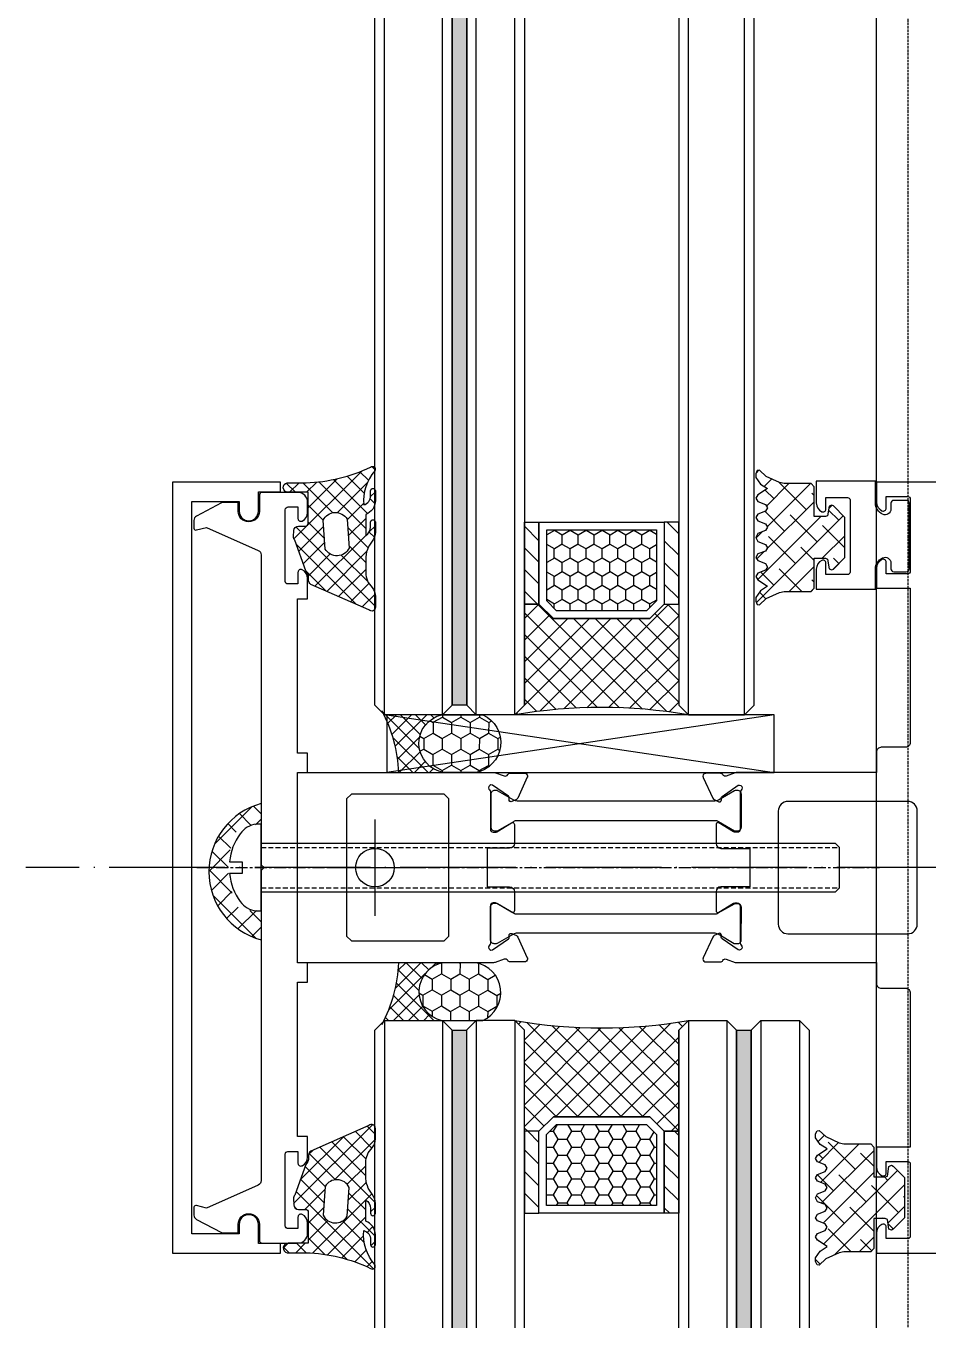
# Model space of a CAD drawing. Header units: millimetres. Extents: x 0 to 119933, y -45162 to 41221.
# Drawn here: x 26806.2 to 26899.8, y 975.3 to 1109.6 of the extents above; entities that cross this region are included whole.
import ezdxf

# ---------------------------------------------------------------- set-up
doc = ezdxf.new("R2010")
doc.units = ezdxf.units.MM
for name, pattern in [('ACAD_ISO04W100', [30, 24, -3, 0, -3]), ('CENTER', [2, 1.25, -0.25, 0.25, -0.25]), ('CONTINOUS', [0]), ('DASH', [0.35, 0.25, -0.1]), ('DASHED', [0.75, 0.5, -0.25])]:
    doc.linetypes.add(name, pattern=pattern)
for name, color, linetype in [('Alum', 4, 'Continuous'), ('F-Alum', 4, 'Continuous'), ('F-Bolt', 32, 'Continuous'), ('F-center', 6, 'ACAD_ISO04W100'), ('F-dim', 1, 'Continuous'), ('F-Glass', 5, 'Continuous'), ('F-Glazing', 8, 'Continuous'), ('F-hatch', 8, 'Continuous'), ('F-Misc', 8, 'Continuous'), ('F_MISC', 8, 'Continuous'), ('GASK', 8, 'Continuous'), ('gasket', 1, 'Continuous'), ('GLAZING', 8, 'Continuous'), ('PJ', 4, 'Continuous'), ('POCHET', 8, 'Continuous'), ('TC', 4, 'Continuous')]:
    doc.layers.add(name, color=color, linetype=linetype)
pattern_1 = [(315.0000000000031, (-14100.31930045696, -5444.75303918902), (0.7852621687684448, 0.7852621687685352), []), (45.0000000000033, (-14100.31930045696, -5444.75303918902), (-0.7852621687685348, 0.785262168768445), [])]
pattern_2 = [(269.79729247637, (-43000.93499359253, 3701.574825496773), (0.9558463724700899, -1.669184755006412), [1.110528409090907, -2.221056818181813]), (29.79729247637009, (-43000.93499359253, 3701.574825496773), (0.9676332152102125, 1.662379618177507), [1.110528409090882, -2.221056818181765]), (329.79729247637, (-43000.93499359253, 3701.574825496773), (1.923479587680302, -0.006805136828904842), [-2.221056818181815, 1.110528409090907])]

# ---------------------------------------------------------------- blocks, each defined once
blk = doc.blocks.new('*U125')
at = {"linetype": 'Continuous'}
for points in [[(-43.56000000512402, 1.00000000614197), (-43.55999990156471, 289.3978289720899), (-45.07999990156471, 289.3978289715419), (-45.08000000512402, 1.000000005594327)], [(-14.04000000000174, 1.000000001268106), (-14.03999989644243, 289.3978289672159), (-15.55999989644243, 289.3978289672159), (-15.56000000000174, 1.000000001268219)]]:
    blk.add_hatch(color=4, dxfattribs=at).paths.add_polyline_path(points)
at = {"layer": 'TC'}
h = blk.add_hatch(dxfattribs=at)
h.set_pattern_fill('ANSI31', color=256, scale=0.5, style=0)
h.set_pattern_definition([(45, (41567.46289831595, 2291.421798873034), (-1.122532015133644, 1.122532015133644), [])])
h.paths.add_polyline_path([(-36.06000000512402, 19.99999538964943), (-36.06000001701294, 11.49999538964943), (-37.56000002024346, 11.49999538964943), (-37.56000000835455, 19.99999538964943)])
h = blk.add_hatch(dxfattribs=at)
h.set_pattern_fill('HONEY', color=256, scale=0.3, style=0)
h.set_pattern_definition([(0, (41567.46289831595, 2291.421798884622), (1.42875, 0.8248889999999999), [0.9524999999999999, -1.905]), (120, (41567.46289831595, 2291.421798884622), (-1.428749829302342, 0.8248892956570172), [0.952499999999998, -1.904999999999996]), (59.99999999999999, (41567.46289831595, 2291.421798884622), (1.706976584081587e-07, 1.649778295657017), [-1.905, 0.9524999999999999])])
h.paths.add_polyline_path([(-24.89137084665388, 10.79999538405756), (-23.8599999967523, 11.83136623395914), (-23.8599999967523, 19.19999538405902), (-35.26000000836619, 19.1999953896538), (-35.26000000836619, 11.83136623955392), (-34.22862915846461, 10.79999538965235)])
h = blk.add_hatch(dxfattribs=at)
h.set_pattern_fill('ANSI31', color=256, scale=0.5, style=0)
h.set_pattern_definition([(45, (41571.46289831595, 2291.421798879027), (-1.122532015133644, 1.122532015133644), [])])
h.paths.add_polyline_path([(-23.06000000865286, 19.99999538405465), (-23.05999999676395, 11.49999538405465), (-21.55999999353342, 11.49999538405465), (-21.56000000542234, 19.99999538405465)])
h = blk.add_hatch(dxfattribs=at)
h.set_pattern_fill('ANSI31', color=256, scale=0.5, style=0)
h.set_pattern_definition([(45, (41571.46289831595, 2291.421798876314), (-1.122532015133644, 1.122532015133644), [])])
h.paths.add_polyline_path([(-23.05999999999447, 19.99999538405465), (-23.05999998811283, 11.49999538405465), (-21.55999998488231, 11.49999538405465), (-21.55999999676395, 19.99999538405465)])
h = blk.add_hatch(dxfattribs=at)
h.set_pattern_fill('ANSI37', color=256, scale=0.5, style=0)
h.set_pattern_definition([(45, (41567.46289831595, 2291.421798884622), (-1.122532015133644, 1.122532015133644), []), (135, (41567.46289831595, 2291.421798884622), (-1.122532015133644, -1.122532015133644), [])])
edge = h.paths.add_edge_path()
edge.add_line((-31.560000006521, 9.999995389649435), (-34.56000000835455, 9.999995389649435))
edge.add_line((-34.56000000835455, 9.999995389649435), (-36.06000000835455, 11.49999538964943))
edge.add_line((-36.06000000835455, 11.49999538964943), (-37.56000000512402, 11.49999538964943))
edge.add_line((-37.56000000512402, 11.49999538964943), (-37.56000000512402, 1.000000006862543))
edge.add_line((-37.56000000512402, 1.000000006862543), (-38.56000000512402, 6.862542534236127e-09))
edge.add_arc((-29.56000002297011, -51.73927224170338), 52.51620980697288, 80.13218764653152, 99.86781231785102, ccw=False)
edge.add_line((-20.56000000865286, 1.267761007284207e-09), (-21.56000000865286, 1.000000001267761))
edge.add_line((-21.56000000865286, 1.000000001267761), (-21.56000000865286, 11.49999538405465))
edge.add_line((-21.56000000865286, 11.49999538405465), (-23.06000000542234, 11.49999538405465))
edge.add_line((-23.06000000542234, 11.49999538405465), (-24.56000000542234, 9.999995384054653))
edge.add_line((-24.56000000542234, 9.999995384054653), (-31.560000006521, 9.999995389649435))
at = {"color": 4, "linetype": 'Continuous'}
for points in [[(-43.56000000512402, 1.00000000614197), (-43.55999990156471, 289.3978289720899), (-45.07999990156471, 289.3978289715419), (-45.08000000512402, 1.000000005594327)], [(-14.04000000000174, 1.000000001268106), (-14.03999989644243, 289.3978289672159), (-15.55999989644243, 289.3978289672159), (-15.56000000000174, 1.000000001268219)]]:
    blk.add_lwpolyline(points, close=True, dxfattribs=at)
at = {"layer": 'F-Glass'}
for points in [[(-53.07999990156471, 289.3978289715419), (-53.08000000512402, 1.000000005594327), (-52.08000000512402, 5.594326779601033e-09), (-46.08000000512402, 5.594326779601033e-09), (-45.08000000512402, 1.000000005594327), (-45.07999990156471, 289.3978289715424)], [(-37.55999990156471, 289.3978289728107), (-37.56000000512402, 1.000000006862546), (-38.56000000512402, 6.862546086949806e-09), (-42.56000000512402, 6.141970487760773e-09), (-43.56000000512402, 1.00000000614197), (-43.55999990156471, 289.3978289720899)], [(-21.55999989644243, 289.3978289672159), (-21.55999999999447, 1.000000001267765), (-20.55999999999447, 1.267764559997886e-09), (-16.55999999999447, 1.267764559997886e-09), (-15.55999999999447, 1.000000001267765), (-15.55999989644243, 289.3978289672159)], [(-14.03999989644243, 289.3978289672159), (-14.04000000000174, 1.000000001268106), (-13.04000000000174, 1.268105620511051e-09), (-9.040000000001742, 1.988681219700084e-09), (-8.040000000001742, 1.000000001988681), (-8.039999896442433, 289.3978289679367)]]:
    blk.add_lwpolyline(points, dxfattribs=at)
at = {"layer": 'PJ'}
for points in [[(-36.06000000512402, 19.99999538964943), (-36.06000001701294, 11.49999538964943), (-37.56000002024346, 11.49999538964943), (-37.56000000835455, 19.99999538964943)], [(-23.06000000865286, 19.99999538405465), (-23.05999999676395, 11.49999538405465), (-21.55999999353342, 11.49999538405465), (-21.56000000542234, 19.99999538405465)], [(-23.05999999999447, 19.99999538405465), (-23.05999998811283, 11.49999538405465), (-21.55999998488231, 11.49999538405465), (-21.55999999676395, 19.99999538405465)]]:
    blk.add_lwpolyline(points, close=True, dxfattribs=at)
at = {"layer": 'PJ', "ltscale": 3}
for points in [[(-24.55999999676395, 9.999995384054653), (-23.05999999676395, 11.49999538405465), (-23.05999999676395, 19.99999538405465), (-36.06000000835455, 19.99999538964943), (-36.06000000835455, 11.49999538964943), (-34.56000000835455, 9.999995389649435)], [(-24.89137084665388, 10.79999538405756), (-23.8599999967523, 11.83136623395914), (-23.8599999967523, 19.19999538405902), (-35.26000000836619, 19.1999953896538), (-35.26000000836619, 11.83136623955392), (-34.22862915846461, 10.79999538965235)]]:
    blk.add_lwpolyline(points, close=True, dxfattribs=at)
at = {"layer": 'PJ'}
blk.add_lwpolyline([(-31.560000006521, 9.999995389649435), (-34.56000000835455, 9.999995389649435), (-36.06000000835455, 11.49999538964943), (-37.56000000512402, 11.49999538964943), (-37.56000000512402, 1.000000006862543), (-38.56000000512402, 6.862542534236127e-09, -0.08632639570629587), (-20.56000000865286, 1.267761007284207e-09), (-21.56000000865286, 1.000000001267761), (-21.56000000865286, 11.49999538405465), (-23.06000000542234, 11.49999538405465), (-24.56000000542234, 9.999995384054653)], format="xyb", close=True, dxfattribs=at)
at = {"layer": 'TC', "color": 9, "linetype": 'Continuous'}
for p, q in [((-52.08000000512402, 5.594326779601033e-09), (-52.07999990156471, 289.3978289715419)), ((-46.08000000512402, 5.594326779601033e-09), (-46.07999990156471, 289.3978289715424)), ((-42.56000000512402, 6.141970487760773e-09), (-42.55999990156471, 289.3978289720899)), ((-38.56000000512402, 6.862546086949806e-09), (-38.55999990156471, 289.3978289728107)), ((-20.55999999999447, 1.267764559997886e-09), (-20.55999989644243, 289.3978289672159)), ((-16.55999999999447, 1.267764559997886e-09), (-16.55999989644243, 289.3978289672159)), ((-13.04000000000174, 1.268105620511051e-09), (-13.03999989644243, 289.3978289672159)), ((-9.040000000001742, 1.988681219700084e-09), (-9.039999896442433, 289.3978289679367))]:
    blk.add_line(p, q, dxfattribs=at)
blk = doc.blocks.new('*U79')
at = {"linetype": 'Continuous'}
blk.add_hatch(color=4, dxfattribs=at).paths.add_polyline_path([(0.2230624387959921, 17.52000000138151), (194.5762100093863, 17.52000001988998), (194.5762100093863, 16.00000001988839), (0.2230624387959637, 16.00000000137992)])
at = {"layer": 'TC'}
h = blk.add_hatch(dxfattribs=at)
h.set_pattern_fill('ANSI37', color=256, scale=0.5, style=0)
h.set_pattern_definition([(45, (0, 4.000000008940781), (-1.122532015133644, 1.122532015133644), []), (135, (0, 4.000000008940781), (-1.122532015133644, -1.122532015133644), [])])
edge = h.paths.add_edge_path()
edge.add_line((9.223057821582643, 4.000000003515872), (9.223057821582643, -2.999999998384396))
edge.add_line((9.223057821582643, -2.999999998384396), (10.72305782158264, -4.499999998384396))
edge.add_line((10.72305782158264, -4.499999998384396), (10.72305782158264, -5.999999995153189))
edge.add_line((10.72305782158264, -5.999999995153189), (0.2230624387957505, -5.999999995153189))
edge.add_line((0.2230624387957505, -5.999999995153189), (-0.7769375612042495, -6.999999995153189))
edge.add_arc((-52.51620980734808, 2.000000003114163), 52.51620980734807, 350.1321876643763, 369.8678123356237)
edge.add_line((-0.7769375612042495, 11.00000000138152), (0.2230624387957505, 10.00000000138152))
edge.add_line((0.2230624387957505, 10.00000000138152), (10.72305782158264, 10.00000000138152))
edge.add_line((10.72305782158264, 10.00000000138152), (10.72305782158264, 8.500000004612723))
edge.add_line((10.72305782158264, 8.500000004612723), (9.223057821582643, 7.000000004612723))
edge.add_line((9.223057821582643, 7.000000004612723), (9.223057821582643, 4.000000003515872))
h = blk.add_hatch(dxfattribs=at)
h.set_pattern_fill('ANSI31', color=256, scale=0.5, style=0)
h.set_pattern_definition([(45, (0, 4.000000008940781), (-1.122532015133644, 1.122532015133644), [])])
h.paths.add_polyline_path([(19.22305782158264, 8.500000001381515), (10.72305782158264, 8.500000013268838), (10.72305782158264, 10.00000001650005), (19.22305782158264, 10.00000000461272)])
h = blk.add_hatch(dxfattribs=at)
h.set_pattern_fill('ANSI31', color=256, scale=0.5, style=0)
h.set_pattern_definition([(45, (0, 4.000000006228326), (-1.122532015133644, 1.122532015133644), [])])
h.paths.add_polyline_path([(19.22305782158264, 8.500000010037631), (10.72305782158264, 8.500000021924954), (10.72305782158264, 10.00000002515616), (19.22305782158264, 10.00000001326884)])
h = blk.add_hatch(dxfattribs=at)
h.set_pattern_fill('HONEY', color=256, scale=0.3, style=0)
h.set_pattern_definition([(0, (0, 4.000000008940781), (1.42875, 0.8248889999999999), [0.9524999999999999, -1.905]), (120, (0, 4.000000008940781), (-1.428749829302342, 0.8248892956570172), [0.9524999999999986, -1.904999999999997]), (59.99999999999999, (0, 4.000000008940781), (1.706976584081587e-07, 1.649778295657017), [-1.905, 0.9524999999999999])])
h.paths.add_polyline_path([(10.02305782158533, 6.668629163378903), (11.05442867148713, 7.70000001328048), (18.42305782158701, 7.70000001328048), (18.42305782158701, -3.699999998396038), (11.05442867148713, -3.699999998396038), (10.02305782158533, -2.66862914849446)])
h = blk.add_hatch(dxfattribs=at)
h.set_pattern_fill('ANSI31', color=256, scale=0.5, style=0)
h.set_pattern_definition([(45, (0, -2.712454261200037e-09), (-1.122532015133644, 1.122532015133644), [])])
h.paths.add_polyline_path([(19.22305782158264, -4.499999995153189), (10.72305782158264, -4.500000007040512), (10.72305782158264, -6.000000010271719), (19.22305782158264, -5.999999998384396)])
at = {"color": 4, "linetype": 'Continuous'}
blk.add_lwpolyline([(0.2230624387959921, 17.52000000138151), (194.5762100093863, 17.52000001988998), (194.5762100093863, 16.00000001988839), (0.2230624387959637, 16.00000000137992)], close=True, dxfattribs=at)
at = {"layer": 'F-Glass'}
for points in [[(194.5762100093865, 17.52000001988839), (0.2230624387959885, 17.52000000138151), (-0.7769375612040115, 18.52000000138151), (-0.7769375612040115, 24.52000000138151), (0.2230624387959885, 25.52000000138151), (194.5762100093865, 25.52000001988839)], [(194.5762100093863, 10.00000002854451), (0.2230624387957505, 10.00000001003763), (-0.7769375612042495, 11.00000001003763), (-0.7769375612042495, 15.00000000138152), (0.2230624387957505, 16.00000000138152), (194.5762100093863, 16.00000001988839)], [(194.5762100093863, -5.99999997664313), (0.2230624387957505, -5.999999995153189), (-0.7769375612042495, -6.999999995153189), (-0.7769375612042495, -12.82826643955912), (0.2230624387957505, -13.82826643955912), (194.5762100093863, -13.82826642104905)]]:
    blk.add_lwpolyline(points, dxfattribs=at)
at = {"layer": 'PJ'}
blk.add_lwpolyline([(9.223057821582643, 4.000000003515872), (9.223057821582643, -2.999999998384396), (10.72305782158264, -4.499999998384396), (10.72305782158264, -5.999999995153189), (0.2230624387957505, -5.999999995153189), (-0.7769375612042495, -6.999999995153189, 0.08632639570597918), (-0.7769375612042495, 11.00000000138152), (0.2230624387957505, 10.00000000138152), (10.72305782158264, 10.00000000138152), (10.72305782158264, 8.500000004612723), (9.223057821582643, 7.000000004612723)], format="xyb", close=True, dxfattribs=at)
for points in [[(19.22305782158264, 8.500000001381515), (10.72305782158264, 8.500000013268838), (10.72305782158264, 10.00000001650005), (19.22305782158264, 10.00000000461272)], [(19.22305782158264, 8.500000010037631), (10.72305782158264, 8.500000021924954), (10.72305782158264, 10.00000002515616), (19.22305782158264, 10.00000001326884)], [(19.22305782158264, -4.499999995153189), (10.72305782158264, -4.500000007040512), (10.72305782158264, -6.000000010271719), (19.22305782158264, -5.999999998384396)]]:
    blk.add_lwpolyline(points, close=True, dxfattribs=at)
at = {"layer": 'PJ', "ltscale": 3}
for points in [[(9.223057821582643, 7.000000013268838), (10.72305782158264, 8.500000013268838), (19.22305782158264, 8.500000013268838), (19.22305782158264, -4.499999998384396), (10.72305782158264, -4.499999998384396), (9.223057821582643, -2.999999998384396)], [(10.02305782158533, 6.668629163378903), (11.05442867148713, 7.70000001328048), (18.42305782158701, 7.70000001328048), (18.42305782158701, -3.699999998396038), (11.05442867148713, -3.699999998396038), (10.02305782158533, -2.66862914849446)]]:
    blk.add_lwpolyline(points, close=True, dxfattribs=at)
at = {"layer": 'TC', "color": 9, "linetype": 'Continuous'}
for p, q in [((-0.7769375612040115, 24.52000000138151), (194.5762100093865, 24.52000001988839)), ((-0.7769375612040115, 18.52000000138151), (194.5762100093865, 18.52000001988839)), ((-0.7769375612042495, 15.00000000138152), (194.5762100093863, 15.00000001988839)), ((-0.7769375612042495, 11.00000001003763), (194.5762100093863, 11.00000002854451)), ((-0.7769375612042495, -6.999999995153189), (194.5762100093863, -6.99999997664313)), ((-0.7769375612042495, -12.82826643955912), (194.5762100093863, -12.82826642104905))]:
    blk.add_line(p, q, dxfattribs=at)
blk = doc.blocks.new('A$C5F9D03C6')
at = {"layer": 'F-hatch'}
h = blk.add_hatch(dxfattribs=at)
h.set_pattern_fill('ANSI37', color=256, scale=10)
h.set_pattern_definition([(45, (0, 0), (-0.8838834764831844, 0.8838834764831844), []), (135, (0, 0), (-0.8838834764831844, -0.8838834764831843), [])])
h.paths.add_polyline_path([(4.544790149324399, 4.31968383716594, 0.8802051189832905), (4.093763388089004, 4.707983257940013, -0.1028417235413921), (-2.584961145832589, 3.08167427679291), (-4.546376099075133, 3.081674276807462, 0.9212391760242572), (-4.464798704233575, 2.088374034909066), (-2.365619505479117, 2.088374034909066), (-2.365619505479117, -1.111625965088024, -0.4142135623730951), (-2.665619505482027, -1.411625965090934), (-3.379301720046158, -1.411625965090934, 0.399665500437086), (-3.878678738074087, -1.886674134213548), (-3.894432067318121, -2.512202510180948, 0.2119202651670171), (-3.748608439876989, -2.890707731654402), (-2.625175346096512, -6.061748977634124, -0.1989123673804125), (-2.33228212728136, -6.768855758821872), (-2.33228212728136, -7.039977064082432, 0.2579777927785093), (-2.098258273523247, -7.463364226889096), (3.934999838791555, -10.11086742955376, 0.7202859498344876), (4.594435924402205, -9.817494212948079), (4.594435924416757, -8.724861617800032, 0.1715728752597826), (4.261102591073715, -7.782052576185373, -0.2057006213373374), (3.594435924409481, -6.252875838428757), (3.594435924409481, -4.86079292729386, -0.1715728752537754), (4.261102591075089, -2.975174844132325, 0.1715728752537755), (4.594435924409481, -2.032365802547068), (4.594435924409481, -1.00644524947711, 1), (4.094435924409481, -1.00644524947711), (4.094435924409481, -1.516977599347971, -0.2679491924314182), (3.594435924409481, -2.383003003131307), (3.594435924409481, -0.1965793649287662, 0.3178372451954269), (4.594435924409481, 1.217634197446265), (4.594435924409481, 2.24355475052289, 1), (4.094435924409481, 2.24355475052289), (4.094435924409481, 1.733022400647731, -0.3275382217176515), (3.394435924412393, 0.779083199231528, -0.2097834921542573)])
h.paths.add_polyline_path([(1.66830977218342, -0.6978332666185454), (1.876976705694688, -3.690567486504733, -0.6003490618195569), (-0.6193904042447684, -3.794900953260367), (-0.8280573377560358, -0.8021667333741784, -0.6003490618195569)], flags=16)
at = {"layer": 'GLAZING'}
for points in [[(4.261102591073723, -7.782052576185379, -0.1715728752529686), (4.594435924416757, -8.724861617760325), (4.594435924402205, -9.817494212948077, -0.7202859498344888), (3.934999838791555, -10.11086742955376), (-2.098258273523243, -7.463364226889098, -0.2579777927799571), (-2.33228212728136, -7.039977064079721), (-2.33228212728136, -6.768855758818972, 0.1989123673796589), (-2.625175346096512, -6.061748977634124), (-3.748608439876989, -2.890707731654402, -0.2119202651670208), (-3.894432067318121, -2.512202510180941), (-3.878678738074086, -1.886674134213536, -0.3996655004382325), (-3.379301720044168, -1.411625965090934), (-2.665619505482027, -1.411625965090934, 0.414213562373095), (-2.365619505479117, -1.111625965088024), (-2.365619505479117, 2.088374034909066), (-4.464798704233544, 2.088374034909066, -0.9212391760242845), (-4.546376099075133, 3.081674276807462), (-2.584961145832494, 3.08167427679291, 0.1028417235413977), (4.093763388089428, 4.707983257940214, -0.8802051189810637), (4.544790149324399, 4.31968383716594, 0.2097834921542569), (3.394435924412392, 0.7790831992315361, 0.3275382217185413), (4.094435924409481, 1.733022400650952), (4.094435924409481, 2.24355475052289, -0.9999999999999999), (4.594435924409481, 2.24355475052289), (4.594435924409481, 1.217634197448206, -0.317837245195783), (3.594435924409481, -0.1965793649287662), (3.594435924409481, -2.383003003131307, 0.2679491924311297), (4.094435924409481, -1.516977599349048), (4.094435924409481, -1.00644524947711, -0.9999999999999999), (4.594435924409481, -1.00644524947711), (4.594435924409481, -2.032365802551794, -0.1715728752533378), (4.261102591073723, -2.975174844134017, 0.1715728752533594), (3.594435924409481, -4.860792927291186), (3.594435924409481, -6.252875838428736, 0.205700621337341)], [(-0.6193904042447684, -3.794900953260367), (-0.8280573377560358, -0.8021667333741789, -0.600349061819557), (1.66830977218342, -0.6978332666185452), (1.876976705694688, -3.690567486504733, -0.600349061819557)]]:
    blk.add_lwpolyline(points, format="xyb", close=True, dxfattribs=at)
blk = doc.blocks.new('qertqtwet')
at = {"layer": 'F-Glazing'}
h = blk.add_hatch(dxfattribs=at)
h.set_pattern_fill('ANSI37', color=256, angle=270.0000000000034, style=0)
h.set_pattern_definition([(315.0000000000033, (204.3891585105703, -2914.720761685359), (1.122532015133579, 1.122532015133709), []), (45.00000000000334, (204.3891585105703, -2914.720761685359), (-1.122532015133709, 1.122532015133579), [])])
h.paths.add_polyline_path([(-1.767166912559333, 4.441998701327975), (3.092281986027956e-10, 4.441998701320699), (3.092281986027956e-10, 6.639175698077452, 0.323428697050681), (-5.414291202210734, -3.51969720213674e-05), (-3.397423728481954, -3.519697929732502e-05, -0.1185157189850159), (-2.426604274438432, 4.038177437840204, -0.2818610536571748)])
h.paths.add_polyline_path([(-3.397423728481954, -3.519697929732502e-05), (-5.414291202210734, -3.51969720213674e-05, 0.3560576311528728), (3.16504156216979e-10, -7.494613198639854), (3.092281986027956e-10, -4.442069095290208), (-1.767166912559333, -4.44206909528657, -0.2818610536571745), (-2.426604274438432, -4.038247831791523, -0.1185157189850159)])
at = {"color": 8, "linetype": 'DASHED'}
for p, q in [((3.274180926382542e-11, 2.083333333350311), (60.00000000003274, 2.083333333350311)), ((3.274180926382542e-11, 2.083333333350311), (60.00000000003274, 2.083333333350311)), ((3.274180926382542e-11, -2.083333333306655), (60.00000000003274, -2.083333333306655)), ((3.274180926382542e-11, -2.083333333306655), (60.00000000003274, -2.083333333306655))]:
    blk.add_line(p, q, dxfattribs=at)
at = {"color": 8, "linetype": 'CENTER'}
blk.add_line((-6.666666666653327, 2.182787284255028e-11), (64.16666666668971, 2.182787284255028e-11), dxfattribs=at)
blk.add_line((-6.666666666653327, 2.182787284255028e-11), (64.16666666668971, 2.182787284255028e-11), dxfattribs=at)
blk.add_arc((1.887923454374686, -0.4277187502520974, 23464.06593645197), 7.314728437362906, 104.9572881810705, 255.0427118187282)
at = {"layer": 'F-Bolt'}
blk.add_lwpolyline([(-2.175687840830506, -3.521768971768324, 0.2099352819367999), (-0.5113649093800632, -4.499999855317583), (-1.273027010029182e-06, -4.499999999978172), (1.273063389817253e-06, 4.500000000021828), (-0.5113623632896633, 4.500000144304067, 0.2099352819368), (-2.175685848193098, 3.521770202052721, 0.1433843212667726), (-3.272727099127223, 0.6136372875989764), (-1.987734593752975, 0.613636925983883), (-1.987734940947121, -0.6136358012881828), (-3.272727446204954, -0.6136354377595126, 0.1433843212667727)], format="xyb", close=True, dxfattribs=at)
blk.add_lwpolyline([(-2.175687840830506, -3.521768971768324, 0.2099352819367999), (-0.5113649093800632, -4.499999855317583), (-1.273027010029182e-06, -4.499999999978172), (1.273063389817253e-06, 4.500000000021828), (-0.5113623632896633, 4.500000144304067, 0.2099352819368), (-2.175685848193098, 3.521770202052721, 0.1433843212667726), (-3.272727099127223, 0.6136372875989764), (-1.987734593752975, 0.613636925983883), (-1.987734940947121, -0.6136358012881828), (-3.272727446204954, -0.6136354377595126, 0.1433843212667727)], format="xyb", close=True, dxfattribs=at)
blk.add_lwpolyline([(3.274180926382542e-11, -2.499999999978172), (59.58333333334667, -2.499999999978172), (60.00000000003274, -2.083333333306655), (60.00000000003274, 2.083333333350311), (59.58333333334667, 2.500000000021828), (3.274180926382542e-11, 2.500000000021828)], dxfattribs=at)
blk.add_lwpolyline([(3.274180926382542e-11, -2.499999999978172), (59.58333333334667, -2.499999999978172), (60.00000000003274, -2.083333333306655), (60.00000000003274, 2.083333333350311), (59.58333333334667, 2.500000000021828), (3.274180926382542e-11, 2.500000000021828)], dxfattribs=at)
blk = doc.blocks.new('A$C3FFC0167')
at = {"layer": 'F-dim'}
for p, q in [((0, 5), (0, -5)), ((-5, 0), (5, 0))]:
    blk.add_line(p, q, dxfattribs=at)
blk.add_circle((0, 0), 2, dxfattribs=at)
blk = doc.blocks.new('A$Ccb7f10ee')
at = {"layer": 'F-Alum'}
for points in [[(-18.9999999996362, -12.01652746397303), (-18.99999999951979, -12.01652746397303), (-18.99999999951979, 11.98347253602697), (-18.99999999946158, 11.98347253602697), (-18.99999999951979, 37.98347253596876), (-14.08713223061932, 37.98347253596876), (-14.08713223061932, 36.98347253596876, 1), (-12.08713223061932, 36.98347253596876), (-12.08713223061932, 38.98347253596876), (-9.779600316061988, 38.98347253596876), (-9.779600316061988, 39.98347253593965), (-20.99999999951979, 39.98347253596876), (-20.99999999951979, 9.983472536026966), (-20.99999999951979, 9.983472536026966), (-20.99999999951979, -10.01652746397303), (-20.99999999957799, -10.01652746397303), (-20.99999999998545, -40.01652746406035), (-9.779600316061988, -40.01652746403124), (-9.779600316061988, -39.01652746403124), (-12.08713223061932, -39.01652746403124), (-12.08713223061932, -37.01652746403124, 1), (-14.08713223061932, -37.01652746403124), (-14.08713223061932, -38.01652746403124), (-18.99999999998545, -38.01652746403124), (-18.9999999996362, -12.01652746397303)], [(263.9999999999991, 39.99874352334882), (52.03722643735819, 39.99874352331972), (52.03722643735819, 37.93118269840488, 0.2896898633086765), (52.60865500883665, 37.02767479541944, 0.5507604245193419), (53.03722643724177, 37.29872716643149), (53.03722643735819, 38.49872716638492), (55.28722684003878, 38.49872716638492, -0.414213562373095), (55.53722684003878, 38.24872716638492), (55.53722684003878, 30.74872716638492, -0.414213562373095), (55.28722684003878, 30.49872716638492), (53.03722643735819, 30.49872716638492), (53.03722643735819, 31.69872716633836, 0.5507604246132611), (52.60865500883665, 31.96977953735041, 0.2896885000026635), (52.03722497995477, 31.06627163436497), (52.03722585341893, 28.99872716638492), (55.53722684003878, 28.99872716638492), (55.5372268401552, 12.98349779122509, -0.4142135623761585), (55.0372268401552, 12.48349779122509), (52.53722683992237, 12.48349779122509, 0.4142135623742271), (52.03722683992237, 11.98349779122509), (52.03722683991509, 9.86332678454346), (37.55534839047323, 9.863335207221098, 0.086106092567218), (37.38691983580793, 9.834113097487716), (36.45491944415699, 9.500674586044624, -0.3595079999993098), (36.09561245131044, 9.630474952107761, 0.2637250000000688), (35.83900934491976, 9.777804002747871), (34.33765453239175, 9.786044892767677, 0.0874890000002171), (34.23495077375992, 9.76851614768384, 0.4142139999995563), (34.05354117240495, 9.384992280683946, 0.02182000000013751), (34.06342375429085, 9.36075826024171), (35.05513356543815, 7.203189116000431, 0.1763269999993696), (35.19944177928119, 7.057287986128358), (35.66446833695954, 6.837326936278259, 0.1989120000004778), (35.81735712510272, 6.829810626688413, 0.0655429999996988), (35.86379998269695, 6.853664239228237, 0.2679490000005901), (35.9493173491137, 7.03445908575668), (35.93502023175097, 7.208897836797405, -0.2679490000006816), (36.02053756440728, 7.389692777447635), (37.68974172067101, 8.544879999215482, -0.5206607007358245), (38.09243033162056, 8.26300237502437, -0.2134220000006896), (37.99243033164385, 8.039395575004164, 0.2134220000000366), (37.89243033166713, 7.815788775013061), (37.89243033166713, 3.963002375036012, -0.4142139999998129), (37.59243033162056, 3.66300237501855), (37.37150453170034, 3.66300237501855, -0.1378520000001151), (37.21522163168265, 3.706924975034781), (35.6966188317092, 4.633720775018446, 0.1378520000003556), (35.59243033162056, 4.66300237501855, 0.4142139999991469), (35.39243033166713, 4.463002375036012), (35.39243033166713, 2.499741680774605, 0.4142135623730951), (35.89243033166713, 1.999741680774605), (38.8927494150048, 1.999741680774605), (38.89274941512122, -1.999741680920124), (35.89243033166713, -1.999741680920124, 0.4142135623730951), (35.39243033166713, -2.499741680920124), (35.39243033166713, -4.463002375181532, 0.4142139999991469), (35.59243033162056, -4.663002375164069, 0.1378520000003556), (35.6966188317092, -4.633720775163965), (37.21522163168265, -3.7069249751803, -0.1378520000001151), (37.37150453170034, -3.663002375164069), (37.59243033162056, -3.663002375164069, -0.4142139999998129), (37.89243033166713, -3.963002375181532), (37.89243033166713, -7.81578877515858, 0.2134220000000366), (37.99243033164385, -8.039395575149683, -0.2134220000006896), (38.09243033162056, -8.26300237516989, -0.5206607007358245), (37.68974172067101, -8.544879999331897), (36.02053756440728, -7.389692777593154, -0.2679490000006816), (35.93502023175097, -7.20889783691382), (35.9493173491137, -7.034459085902199, 0.2679490000005901), (35.86379998269695, -6.853664239373757, 0.0655429999996988), (35.81735712510272, -6.829810626833932, 0.1989120000004778), (35.66446833695954, -6.837326936423779), (35.19944177928119, -7.057287986244773, 0.1763269999993696), (35.05513356543815, -7.20318911614595), (34.06342375429085, -9.360758260387229, 0.02182000000013751), (34.05354117240495, -9.384992280829465, 0.4142139999995563), (34.23495077375992, -9.76851614782936, 0.0874890000002171), (34.33765453239175, -9.786044892913196), (35.83900934491976, -9.77780400289339, 0.2637250000000688), (36.09561245131044, -9.630474952224176, -0.3595079999993098), (36.45491944415699, -9.50067458616104), (37.38691983580793, -9.834113097633235, 0.086106092567218), (37.55534839047323, -9.863335207366617), (52.03722683991509, -9.863326784659876), (52.03722683992237, -12.0165527194622, 0.4142135623742271), (52.53722683992237, -12.5165527194622), (55.03722683992237, -12.5165527194622, -0.4142135623761585), (55.53722683998058, -13.0165527194622), (55.53722683980595, -28.99998359431629), (52.03722585336072, -28.99998359431629), (52.03722497989656, -31.06752806229633, 0.2896885000026635), (52.60865500877844, -31.97103596528177, 0.5507604246132611), (53.03722643729998, -31.69998359429883), (53.03722643729998, -30.49998359431629), (55.28722683998058, -30.49998359431629, -0.414213562373095), (55.53722683998058, -30.74998359431629), (55.53722683998058, -38.24998359431629, -0.414213562373095), (55.28722683998058, -38.49998359431629), (53.03722643729998, -38.49998359431629), (53.03722643718356, -37.29998359436286, 0.5507604245193419), (52.60865500877844, -37.02893122332171, 0.2896898633086765), (52.03722643729998, -37.93243912636535), (52.03722643729998, -40.00000000005821), (79.63557698610384, -40.0000000000291)], [(-8.020869645690254, -5.355104804039001e-09), (-8.020870524334896, 9.879244688665494), (12.40279422996537, 9.87924656199175), (13.41647401527007, 9.516585900331847, 0.3595079999993098), (13.77578100811661, 9.64638626636588, -0.2637250000000688), (14.03238411450729, 9.793715317035094), (15.53373892715172, 9.801956207025796, -0.0874890000002171), (15.63644268566713, 9.784427461971063, -0.4142139999995563), (15.81785228702211, 9.400903594971169, -0.02182000000013751), (15.8079697051362, 9.376669574528933), (14.8162598939889, 7.219100430287654, -0.1763269999993696), (14.67195168014587, 7.073199300415581), (14.20692512246751, 6.853238250565482, -0.1989120000004778), (14.05403633432434, 6.845721940975636, -0.0655429999996988), (14.00759347673011, 6.869575553486357, -0.2679490000005901), (13.92207611042977, 7.050370400014799), (13.93637322767609, 7.224809151055524, 0.2679490000006816), (13.85085589501978, 7.405604091734858), (12.18165173887246, 8.560791313473601, 0.5206607007358245), (11.77896312780649, 8.278913689311594, 0.2134220000006896), (11.87896312778321, 8.055306889291387, -0.2134220000000366), (11.97896312775993, 7.831700089300284), (11.97896312775993, 3.978913689294131, 0.4142139999998129), (12.27896312780649, 3.678913689305773), (12.49988892784313, 3.678913689305773, 0.1378520000001151), (12.6561718277444, 3.7228362892929), (14.17477462783427, 4.649632089305669, -0.1378520000003556), (14.27896312780649, 4.678913689305773, -0.4142139999991469), (14.47896312775993, 4.478913689294131), (14.47896312775993, 2.515652995032724, -0.4142135623730951), (13.97896312775993, 2.015652995061828), (11.63003411638056, 2.015652995061828), (11.63003411638056, -2.005039216426667), (13.97896312775993, -2.005039216426667, -0.4142135623730951), (14.47896312775993, -2.505039216426667), (14.47896312775993, -4.468299910688074, -0.4142139999991469), (14.27896312780649, -4.668299910670612, -0.1378520000003556), (14.17477462783427, -4.639018310670508), (12.6561718277444, -3.712222510686843, 0.1378520000001151), (12.49988892784313, -3.668299910670612), (12.27896312780649, -3.668299910670612, 0.4142139999998129), (11.97896312775993, -3.968299910688074), (11.97896312775993, -7.821086310665123, -0.2134220000000366), (11.87896312778321, -8.04469311068533, 0.2134220000006896), (11.77896312780649, -8.268299910676433, 0.5206607007358245), (12.18165173887246, -8.550177534867544), (13.85085589501978, -7.394990313099697, 0.2679490000006816), (13.93637322767609, -7.214195372449467), (13.92207611042977, -7.039756621408742, -0.2679490000005901), (14.00759347673011, -6.858961774880299, -0.0655429999996988), (14.05403633432434, -6.835108162369579, -0.1989120000004778), (14.20692512258393, -6.842624471930321), (14.67195168014587, -7.06258552178042, -0.1763269999993696), (14.8162598939889, -7.208486651681596), (15.8079697051362, -9.366055795893772, -0.02182000000013751), (15.81785228702211, -9.390289816336008, -0.4142139999995563), (15.63644268566713, -9.773813683335902, -0.0874890000002171), (15.53373892715172, -9.791342428419739), (14.03238411450729, -9.783101538429037, -0.2637250000000688), (13.77578100811661, -9.635772487759823, 0.3595079999993098), (13.41647401527007, -9.505972121696686), (12.48447362373554, -9.839410633139778, -0.086106092567218), (12.31604506895383, -9.86863274287316), (-8.020869645690254, -9.868623090384062), (-8.020869645690254, -5.355104804039001e-09)]]:
    blk.add_lwpolyline(points, format="xyb", dxfattribs=at)
at = {"layer": 'F-Alum', "linetype": 'CONTINOUS', "ltscale": 15555}
blk.add_lwpolyline([(-6.987132492227829, -27.91657709761057), (-8.020866295541055, -27.91657709761057), (-8.02087052432762, -11.88515055444441), (-6.987136237949017, -11.88515055444441), (-6.987136237898085, -9.868623090384062), (-8.020870524334896, -9.868623090384062), (-8.020869645690254, -0.3106080414145254), (-8.020869645690254, -0.005320451105944812), (-8.020869645690254, 0.2999671391444281), (-8.020870524334896, 9.879241497954354), (-6.987136237898085, 9.879241497954354), (-6.987136237949017, 11.86271403392311), (-8.02087052432762, 11.86271403389401), (-8.020866295541055, 27.88350706151687), (-6.987132493508398, 27.88350706151687), (-6.987131828078418, 30.00105152945616, 0.2896898633027492), (-7.558560399440466, 30.90455943238339, 0.5507604245885928), (-7.987131828078418, 30.63350706154597), (-7.987131828078418, 29.43350706153433), (-9.049975217654719, 29.43350706153433, -0.414213562373095), (-9.299975217654719, 29.68350706153433), (-9.299975217654719, 37.13350706151687, -0.4142135623716743), (-8.999975217724568, 37.43350706153433), (-7.987131828078418, 37.43350706153433), (-7.987131828078418, 36.23350706152269, 0.5507604245885928), (-7.558560399440466, 35.96245469062706, 0.2896898632995522), (-6.987131828078418, 36.86596259355429), (-6.987131828078418, 37.93350706153433, 0.414213562373095), (-7.987131828078418, 38.93350706153433), (-11.68713223059603, 38.93350706153433, 0.414213562373095), (-11.9871322306426, 38.63350706151687), (-11.9871322306426, 36.98347253596876, -1), (-14.18713223059603, 36.98347253596876), (-14.18713223059603, 37.88347253596294), (-15.7432020369306, 37.88347253596294, 0.1428492727586986), (-15.90447423279693, 37.83643751146155), (-18.50702718539105, 36.47166913704132, 0.2840790438404123), (-18.78342038764094, 36.0244555415411), (-18.78342038764094, 35.22101135618868, 0.5575365158333588), (-18.49397766856418, 35.04212591800024), (-17.48972521301766, 35.30602390292916), (-12.09688493293652, 32.90890843674424, -0.2963790067032196), (-11.79997521777113, 32.45201201937743), (-11.7999794459829, 0.294679548824206), (-11.49997944593633, -0.005320451105944812), (-11.7999794459829, -0.3053204511525109), (-11.79997521777113, -32.48506694746902, -0.2963790067036685), (-12.09688493293652, -32.94196336483583), (-17.48972521301766, -35.33907883099164), (-18.49397766856418, -35.07518084606272, 0.5575365158333588), (-18.78342038764094, -35.25406628425117), (-18.78342038764094, -36.05751046963269, 0.2840790438404123), (-18.50702718539105, -36.5047240651329), (-15.90447423279693, -37.86949243952404, 0.1428492727586986), (-15.7432020369306, -37.91652746402542), (-14.18713223059603, -37.91652746402542), (-14.18713223059603, -37.01652746403124, -1), (-11.9871322306426, -37.01652746403124), (-11.9871322306426, -38.66656198957935, 0.414213562373095), (-11.68713223059603, -38.96656198959681), (-7.987131828078418, -38.96656198959681, 0.414213562373095), (-6.987131828078418, -37.96656198959681), (-6.987131828078418, -36.89901752161677, 0.2896898632995522), (-7.558560399440466, -35.99550961871864, 0.5507604245885928), (-7.987131828078418, -36.26656198958517), (-7.987131828078418, -37.46656198959681), (-8.999975217724568, -37.46656198959681, -0.4142135623716743), (-9.299975217654719, -37.16656198957935), (-9.299975217654719, -29.71656198959681, -0.414213562373095), (-9.049975217654719, -29.46656198959681), (-7.987131828078418, -29.46656198959681), (-7.987131828078418, -30.66656198960845, 0.5507604245885928), (-7.558560399440466, -30.93761436047498, 0.2896898633027492), (-6.987131828078418, -30.03410645754775), (-6.987132492227829, -27.91657709761057)], format="xyb", dxfattribs=at)
at = {"layer": 'F-Alum'}
blk.add_lwpolyline([(7.173821917902387, 7.626668398996117), (-2.435177883002325, 7.62666839902522), (-2.935177883002325, 7.12666839902522), (-2.935177883002325, -7.116054620360956), (-2.435177883002325, -7.616054620360956), (7.173821917902387, -7.616054620360956), (7.673821917902387, -7.116054620360956), (7.673821917902387, 7.12666839902522)], close=True, dxfattribs=at)
at = {"layer": 'F-Alum', "ltscale": 250}
blk.add_lwpolyline([(56.26888340617734, -8.731149137020111e-11), (56.26888521276851, 5.86865763188689, 0.4142135623729988), (55.26888521282672, 6.86865763188689), (42.85168149309902, 6.868657631683163, 0.4142135623732017), (41.85168149309902, 5.868657631683163), (41.85167968656606, -5.820766091346741e-11), (41.85168149309902, -5.868657631828682, 0.4142135623732017), (42.85168149309902, -6.868657631828682), (55.26888521276851, -6.868657632032409, 0.4142135623729988), (56.26888521276851, -5.868657632032409)], format="xyb", close=True, dxfattribs=at)
at = {"layer": 'F-center', "ltscale": 0.5}
blk.add_line((271.3328309509589, 0), (-36.21133682237996, 0), dxfattribs=at)
at = {"layer": 'POCHET', "ltscale": 250}
for points in [[(38.02275092928176, 7.605306889250642, 0.4142135623734085), (37.62275092925847, 8.005306889273925), (37.4163407678061, 8.005306889273925, 0.131652497587521), (37.31634076782939, 7.978511970024556), (35.64313568703801, 7.012486566236475, -0.1316524975872813), (35.24313568701473, 6.905306889268104), (14.80236617154878, 6.905306889297208, -0.1316524975872818), (14.4023661715255, 7.012486566265579), (12.72916109085054, 7.97851197005366, 0.1316524975827993), (12.62916109087382, 8.005306889303029), (12.42275092930504, 8.005306889303029, 0.4142135623782563), (12.02275092928176, 7.605306889279746), (12.02275092928176, 4.205306889285566, 0.4142135623730951), (12.42275092930504, 3.805306889291387), (12.62916109087382, 3.805306889291387, 0.1316524975872854), (12.72916109085054, 3.832101808540756), (14.4023661715255, 4.798127212328836, -0.1316524975872818), (14.80236617154878, 4.905306889297208), (35.24313568701473, 4.905306889268104, -0.131652497587696), (35.64313568703801, 4.798127212299732), (37.31634076782939, 3.832101808511652, 0.1316524975876958), (37.4163407678061, 3.805306889262283), (37.62275092925847, 3.805306889262283, 0.4142135623727817), (38.02275092928176, 4.205306889256462)], [(37.97903717128065, -7.527967069589067, -0.4142135623734085), (37.57673299713497, -7.925649545271881), (37.37032628006273, -7.924457088345662, -0.131652497587521), (37.27048274635308, -7.897084903932409), (35.60288643527747, -6.921409309172304, 0.1316524975872813), (35.2035123005553, -6.811920571548399), (14.76305051944655, -6.811920571548399, 0.1316524975872818), (14.36243800428201, -6.916787610680331), (12.68367999785551, -7.873130581981968, -0.1316524975827993), (12.58352686900616, -7.899347341794055), (12.37712015205034, -7.898154884867836, -0.4142135623782563), (11.97943767642573, -7.495850710722152), (11.99907989490748, -4.09590744896559, -0.4142135623730951), (12.40138406905317, -3.698224973282777), (12.60779078612541, -3.699417430208996, -0.1316524975872854), (12.70763431983505, -3.726789614593145), (14.37523063091066, -4.70246520935325, 0.1316524975872818), (14.77460476563283, -4.811953947006259), (35.21506654674158, -4.811953946977155, 0.131652497587696), (35.61567906190612, -4.707086907845223), (37.29443706833263, -3.750743936543586, -0.1316524975876958), (37.39459019706555, -3.724527176760603), (37.6009969141378, -3.725719633657718, -0.4142135623727817), (37.9986793897624, -4.128023807832506)]]:
    blk.add_lwpolyline(points, format="xyb", close=True, dxfattribs=at)
at = {"layer": 'Alum'}
blk.add_blockref('A$C5F9D03C6', (-4.549205798874027, 36.85576350378687), dxfattribs=at)
at = {"layer": 'Alum', "xscale": -1, "rotation": 180}
blk.add_blockref('A$C5F9D03C6', (-4.549205798874027, -36.87820465335972), dxfattribs=at)
at = {"layer": 'F-Bolt'}
blk.add_blockref('qertqtwet', (-11.79997944600109, -2.182787284255028e-11), dxfattribs=at)
at = {"layer": 'F_MISC'}
blk.add_blockref('A$C3FFC0167', (0, 0), dxfattribs=at)
blk = doc.blocks.new('*U18')
at = {"layer": 'GASK'}
blk.add_lwpolyline([(0, -5.979281204869039), (0, 0), (-40.18268051223274, 0), (-40.18268051223274, -5.979281204869039)], close=True, dxfattribs=at)
for points in [[(0, -5.979281204869039), (-40.18268051223274, 0)], [(-40.18268051223274, -5.979281204869039), (0, 0)]]:
    blk.add_lwpolyline(points, dxfattribs=at)

msp = doc.modelspace()

# ---------------------------------------------------------------- hatches: boundary and pattern name
at = {"layer": 'F-hatch'}
h = msp.add_hatch(dxfattribs=at)
h.set_pattern_fill('ANSI38', color=256, scale=0.5)
h.set_pattern_definition([(44.99999999999994, (28897.58329507714, -849.9611730562638), (-1.122532015133644, 1.122532015133644), []), (135, (28897.58329507714, -849.9611730562638), (-3.367596045400933, 1.122532015133645), [3.96875, -2.38125])])
h.paths.add_polyline_path([(26891.13213175809, 1056.559275605495), (26891.13213175809, 1058.645689336769), (26889.94213175814, 1059.83568933683), (26889.76213175809, 1059.925689336797), (26889.50213175808, 1059.815689336811), (26889.34213175805, 1058.815689336811), (26889.13213175809, 1058.725689336844), (26887.93213135545, 1058.725689336786), (26887.93213135534, 1061.825689336762), (26887.63213135541, 1062.159281861806), (26884.84254361893, 1062.159281861747), (26884.34254361893, 1062.262593147531), (26882.97254361893, 1062.901834141882), (26882.2678804305, 1063.548089791276), (26882.04788043053, 1063.507244407619), (26881.89254361897, 1063.17808979128), (26881.89254361897, 1062.79043327116), (26882.37254361896, 1062.094664229383), (26883.09254361893, 1061.625689336634), (26882.09254361904, 1060.965689336718), (26881.89254361897, 1060.625689336634), (26882.09254361904, 1060.275689336658), (26882.89254361897, 1059.965689336718), (26883.09254361904, 1059.625689336634), (26882.89254361897, 1059.275689336658), (26882.09254361904, 1058.965689336718), (26881.89254361897, 1058.625689336634), (26882.09254361904, 1058.275689336658), (26882.89254361897, 1057.965689336718), (26883.09254361904, 1057.625689336634), (26882.89254361909, 1057.275689336658), (26882.09254361904, 1056.965689336718), (26881.89254361909, 1056.559275605262), (26882.09254361904, 1056.15286187398), (26882.89254361909, 1055.842861874041), (26883.09254361904, 1055.492861874064), (26882.89254361909, 1055.15286187398), (26882.09254361904, 1054.842861874041), (26881.89254361909, 1054.492861874064), (26882.09254361904, 1054.15286187398), (26882.89254361909, 1053.842861874041), (26883.09254361904, 1053.492861874064), (26882.89254361909, 1053.15286187398), (26882.09254361904, 1052.842861874041), (26881.89254361909, 1052.492861874064), (26882.09254361916, 1052.15286187398), (26883.09254361916, 1051.492861874064), (26882.37254361919, 1051.023886981374), (26881.89254361909, 1050.328117939597), (26881.89254361909, 1049.940461419476), (26882.04788043065, 1049.611306803138), (26882.26788043074, 1049.570461419481), (26882.97254361917, 1050.216717068874), (26884.34254361916, 1050.855958063225), (26884.84254361916, 1050.959269349068), (26887.63213135552, 1050.959269349068), (26887.93213135545, 1051.292861874053), (26887.93213135545, 1054.392861874029), (26889.1321317582, 1054.392861874029), (26889.34213175817, 1054.302861874062), (26889.5021317582, 1053.302861874062), (26889.76213175821, 1053.192861874076), (26889.94213175814, 1053.282861874043), (26891.1321317582, 1054.472861874162)])
h = msp.add_hatch(dxfattribs=at)
h.set_pattern_fill('ANSI38', color=256, scale=0.5)
h.set_pattern_definition([(44.99999999999994, (28903.77907403518, -849.9611730562638), (-1.122532015133644, 1.122532015133644), []), (135, (28903.77907403518, -849.9611730562638), (-3.367596045400933, 1.122532015133645), [3.96875, -2.38125])])
h.paths.add_polyline_path([(26897.32791071612, 988.0373620884029), (26897.32791071612, 985.9509483571283), (26896.13791071618, 984.7609483570677), (26895.95791071613, 984.6709483571003), (26895.69791071612, 984.7809483570863), (26895.53791071608, 985.7809483570863), (26895.32791071612, 985.8709483570537), (26894.12791031349, 985.870948357112), (26894.12791031337, 982.7709483571352), (26893.82791031344, 982.4373558320922), (26891.03832257696, 982.4373558321504), (26890.53832257696, 982.3340445463664), (26889.16832257697, 981.6948035520154), (26888.46365938854, 981.048547902622), (26888.24365938856, 981.0893932862791), (26888.08832257701, 981.4185479026173), (26888.08832257701, 981.8062044227381), (26888.56832257699, 982.5019734645148), (26889.28832257696, 982.9709483572633), (26888.28832257708, 983.6309483571795), (26888.08832257701, 983.9709483572633), (26888.28832257708, 984.32094835724), (26889.08832257701, 984.6309483571795), (26889.28832257708, 984.9709483572633), (26889.08832257701, 985.32094835724), (26888.28832257708, 985.6309483571795), (26888.08832257701, 985.9709483572633), (26888.28832257708, 986.32094835724), (26889.08832257701, 986.6309483571795), (26889.28832257708, 986.9709483572633), (26889.08832257712, 987.32094835724), (26888.28832257708, 987.6309483571795), (26888.08832257712, 988.0373620886357), (26888.28832257708, 988.4437758199174), (26889.08832257712, 988.7537758198569), (26889.28832257708, 989.1037758198336), (26889.08832257712, 989.4437758199174), (26888.28832257708, 989.7537758198569), (26888.08832257712, 990.1037758198336), (26888.28832257708, 990.4437758199174), (26889.08832257712, 990.7537758198569), (26889.28832257708, 991.1037758198336), (26889.08832257712, 991.4437758199174), (26888.28832257708, 991.7537758198569), (26888.08832257712, 992.1037758198336), (26888.28832257719, 992.4437758199174), (26889.28832257719, 993.1037758198336), (26888.56832257722, 993.5727507125239), (26888.08832257712, 994.2685197543005), (26888.08832257712, 994.6561762744213), (26888.24365938868, 994.9853308907595), (26888.46365938877, 995.0261762744167), (26889.1683225772, 994.3799206250233), (26890.53832257719, 993.7406796306723), (26891.03832257719, 993.6373683448301), (26893.82791031356, 993.6373683448301), (26894.12791031349, 993.3037758198452), (26894.12791031349, 990.2037758198685), (26895.32791071624, 990.2037758198685), (26895.5379107162, 990.2937758198359), (26895.69791071623, 991.2937758198359), (26895.95791071624, 991.4037758198219), (26896.13791071618, 991.3137758198545), (26897.32791071624, 990.1237758197358)])
at = {"layer": 'F-Misc'}
h = msp.add_hatch(dxfattribs=at)
h.set_pattern_fill('ANSI37', color=256, scale=0.3497727272727272, angle=630.0000000000034, style=0)
h.set_pattern_definition(pattern_1)
edge = h.paths.add_edge_path()
edge.add_line((26849.5302546997, 1032.164683838765), (26848.52165734168, 1032.164683838794))
edge.add_line((26848.52165734168, 1032.164683838794), (26848.00952384516, 1032.16469705691))
edge.add_line((26848.00952384516, 1032.164697056881), (26845.2391086868, 1032.164683842287))
edge.add_line((26845.2391086868, 1032.164683842287), (26844.8529206239, 1032.164681200183))
edge.add_arc((26829.64516535093, 1031.478361181752), 15.22323407193821, 2.583982712723285, 27.74219133850663)
edge.add_line((26843.11850520456, 1038.564683838672), (26843.51850520459, 1038.164683838649))
edge.add_line((26843.51850520453, 1038.164683838678), (26849.31849359878, 1038.164683838678))
edge.add_arc((26849.99371094379, 1035.184777736443), 3.055447404405087, 102.7670721821938, 261.2755889338059)
h = msp.add_hatch(dxfattribs=at)
h.set_pattern_fill('HONEY', color=8, scale=0.3497727272727272, angle=269.7972924763702, style=0)
h.set_pattern_definition(pattern_2)
edge = h.paths.add_edge_path()
edge.add_line((26849.31847308902, 1038.164679191262), (26853.55425705685, 1038.164679191262))
edge.add_arc((26852.28636405669, 1035.277278444305), 3.153511651060174, 279.23928852941066, 426.29313430585813, ccw=False)
edge.add_line((26852.79268571723, 1032.164679191378), (26849.5302546997, 1032.164683838765))
edge.add_arc((26849.99371094385, 1035.184777736443), 3.055447404396219, 102.76746653211148, 261.27558893377295, ccw=False)
h = msp.add_hatch(dxfattribs=at)
h.set_pattern_fill('ANSI37', color=256, scale=0.3497727272727272, angle=630.0000000000034, style=0)
h.set_pattern_definition(pattern_1)
edge = h.paths.add_edge_path()
edge.add_line((26849.5302546997, 1012.43195385327), (26848.52165734168, 1012.431953853241))
edge.add_line((26848.52165734168, 1012.431953853241), (26848.00952384516, 1012.431940635125))
edge.add_line((26848.00952384516, 1012.431940635154), (26845.2391086868, 1012.431953849748))
edge.add_line((26845.2391086868, 1012.431953849748), (26844.8529206239, 1012.431956491852))
edge.add_arc((26829.64516535093, 1013.118276510283), 15.22323407193821, 332.25780866149336, 357.4160172872767, ccw=False)
edge.add_line((26843.11850520456, 1006.031953853363), (26843.51850520459, 1006.431953853386))
edge.add_line((26843.51850520453, 1006.431953853357), (26849.31849359878, 1006.431953853357))
edge.add_arc((26849.99371094379, 1009.411859955592), 3.055447404405087, 98.72441106619408, 257.23292781780617, ccw=False)
h = msp.add_hatch(dxfattribs=at)
h.set_pattern_fill('HONEY', color=8, scale=0.3497727272727272, angle=269.7972924763702, style=0)
h.set_pattern_definition(pattern_2)
edge = h.paths.add_edge_path()
edge.add_line((26849.31847308902, 1006.431958500773), (26853.55425705685, 1006.431958500773))
edge.add_arc((26852.28636405669, 1009.31935924773), 3.153511651060174, -66.29313430585812, 80.76071147058933)
edge.add_line((26852.79268571723, 1012.431958500657), (26849.5302546997, 1012.43195385327))
edge.add_arc((26849.99371094385, 1009.411859955592), 3.055447404396219, 98.72441106622706, 257.2325334678885)

# ---------------------------------------------------------------- linework, layer by layer
at = {"layer": 'F-Alum', "ltscale": 250}
msp.add_line((26894.41123606645, 717.0341295397575, 98857.93249348643), (26894.41125835117, 1509.72542548466, 98857.94014808473), dxfattribs=at)
at = {"layer": 'F-Alum', "color": 8, "linetype": 'DASH', "elevation": -1072.448319724484}
msp.add_lwpolyline([(26897.71065940797, 717.0341295397566), (26897.7106594065, 1509.727972810314)], dxfattribs=at)
at = {"layer": 'F-Alum', "elevation": -1.466983626420559}
msp.add_lwpolyline([(26894.30452487705, 1062.405423117813), (26888.16752826452, 1062.405422788271), (26888.16752804822, 1060.137878320337, 0.2896885000020438), (26888.73895812553, 1059.234370448027, 0.5507604246138851), (26889.1675295395, 1059.505422841973), (26889.16752947512, 1060.705422841985), (26891.41752987768, 1060.705422962824, -0.414213562373095), (26891.66752989119, 1060.455422976212), (26891.66753029387, 1052.955422976212, -0.414213562373095), (26891.41753030726, 1052.705422962824), (26889.16752990457, 1052.705422841985), (26889.16752983996, 1053.905422841938, 0.5507604245197382), (26888.73895839712, 1054.176475189842, 0.28968986330881), (26888.16752987407, 1053.272967256297), (26888.16752998513, 1051.205410275649), (26894.3045269482, 1051.205411656073), (26894.30452670302, 1053.272968636721, -0.2896898633086685), (26895.04738378298, 1054.447528950416, -0.5507604245187809), (26895.90452666901, 1053.905424254609), (26895.90452670126, 1053.305424254574, 0.4142135623429047), (26896.20452671737, 1053.005424270709), (26897.50452712009, 1053.005424340558, 0.4142135623713191), (26897.80452710396, 1053.305424356612), (26897.80452673888, 1060.1054243566, 0.4142135623713191), (26897.50452672289, 1060.405424340523), (26896.20452632016, 1060.405424270733, 0.4142135623713192), (26895.90452633629, 1060.105424254621), (26895.90452636842, 1059.505424254586, -0.5507604246104666), (26895.04738317098, 1058.963319642074, -0.2896885000024685), (26894.30452487717, 1060.13787983167)], format="xyb", close=True, dxfattribs=at)
at = {"layer": 'F-Misc', "elevation": -1.466983626420559}
for points in [[(26849.31847308902, 1038.164679191262), (26853.55425705685, 1038.164679191262, -0.7471014379542189), (26852.79268571723, 1032.164679191378), (26849.5302546997, 1032.164683838765, -0.8280669007238957)], [(26849.31847308902, 1006.431958500773), (26853.55425705685, 1006.431958500773, 0.7471014379542189), (26852.79268571723, 1012.431958500657), (26849.5302546997, 1012.43195385327, 0.8280669007238957)]]:
    msp.add_lwpolyline(points, format="xyb", close=True, dxfattribs=at)
at = {"layer": 'F-Misc'}
for centre, start, end in [((26829.64516535023, 1031.478361181228, -1.466983626420559), 2.583982714415935, 27.74219133997269), ((26829.64516535023, 1013.118276510807, -1.466983626420559), 332.2578086600274, 357.4160172855841)]:
    msp.add_arc(centre, 15.22323407269593, start, end, dxfattribs=at)
at = {"layer": 'gasket', "elevation": -1.440948423347278}
for points in [[(26891.13213175809, 1056.559275605495), (26891.13213175809, 1058.645689336769), (26889.94213175814, 1059.83568933683), (26889.76213175809, 1059.925689336797), (26889.50213175808, 1059.815689336811), (26889.34213175805, 1058.815689336811), (26889.13213175809, 1058.725689336844), (26887.93213135545, 1058.725689336786), (26887.93213135534, 1061.825689336762), (26887.63213135541, 1062.159281861806), (26884.84254361893, 1062.159281861747), (26884.34254361893, 1062.262593147531), (26882.97254361893, 1062.901834141882), (26882.2678804305, 1063.548089791276), (26882.04788043053, 1063.507244407619), (26881.89254361897, 1063.17808979128), (26881.89254361897, 1062.79043327116), (26882.37254361896, 1062.094664229383), (26883.09254361893, 1061.625689336634), (26882.09254361904, 1060.965689336718), (26881.89254361897, 1060.625689336634), (26882.09254361904, 1060.275689336658), (26882.89254361897, 1059.965689336718), (26883.09254361904, 1059.625689336634), (26882.89254361897, 1059.275689336658), (26882.09254361904, 1058.965689336718), (26881.89254361897, 1058.625689336634), (26882.09254361904, 1058.275689336658), (26882.89254361897, 1057.965689336718), (26883.09254361904, 1057.625689336634), (26882.89254361909, 1057.275689336658), (26882.09254361904, 1056.965689336718), (26881.89254361909, 1056.559275605495), (26881.89254361909, 1056.559275605378), (26881.89254361909, 1056.559275605262), (26882.09254361904, 1056.15286187398), (26882.89254361909, 1055.842861874041), (26883.09254361904, 1055.492861874064), (26882.89254361909, 1055.15286187398), (26882.09254361904, 1054.842861874041), (26881.89254361909, 1054.492861874064), (26882.09254361904, 1054.15286187398), (26882.89254361909, 1053.842861874041), (26883.09254361904, 1053.492861874064), (26882.89254361909, 1053.15286187398), (26882.09254361904, 1052.842861874041), (26881.89254361909, 1052.492861874064), (26882.09254361916, 1052.15286187398), (26883.09254361916, 1051.492861874064), (26882.37254361919, 1051.023886981374), (26881.89254361909, 1050.328117939597), (26881.89254361909, 1049.940461419476), (26882.04788043065, 1049.611306803138), (26882.26788043074, 1049.570461419481), (26882.97254361917, 1050.216717068874), (26884.34254361916, 1050.855958063225), (26884.84254361916, 1050.959269349068), (26887.63213135552, 1050.959269349068), (26887.93213135545, 1051.292861874053), (26887.93213135545, 1054.392861874029), (26889.1321317582, 1054.392861874029), (26889.34213175817, 1054.302861874062), (26889.5021317582, 1053.302861874062), (26889.76213175821, 1053.192861874076), (26889.94213175814, 1053.282861874043), (26891.1321317582, 1054.472861874162)], [(26897.32791071612, 988.0373620884029), (26897.32791071612, 985.9509483571283), (26896.13791071618, 984.7609483570677), (26895.95791071613, 984.6709483571003), (26895.69791071612, 984.7809483570863), (26895.53791071608, 985.7809483570863), (26895.32791071612, 985.8709483570537), (26894.12791031349, 985.870948357112), (26894.12791031337, 982.7709483571352), (26893.82791031344, 982.4373558320922), (26891.03832257696, 982.4373558321504), (26890.53832257696, 982.3340445463664), (26889.16832257697, 981.6948035520154), (26888.46365938854, 981.048547902622), (26888.24365938856, 981.0893932862791), (26888.08832257701, 981.4185479026173), (26888.08832257701, 981.8062044227381), (26888.56832257699, 982.5019734645148), (26889.28832257696, 982.9709483572633), (26888.28832257708, 983.6309483571795), (26888.08832257701, 983.9709483572633), (26888.28832257708, 984.32094835724), (26889.08832257701, 984.6309483571795), (26889.28832257708, 984.9709483572633), (26889.08832257701, 985.32094835724), (26888.28832257708, 985.6309483571795), (26888.08832257701, 985.9709483572633), (26888.28832257708, 986.32094835724), (26889.08832257701, 986.6309483571795), (26889.28832257708, 986.9709483572633), (26889.08832257712, 987.32094835724), (26888.28832257708, 987.6309483571795), (26888.08832257712, 988.0373620884029), (26888.08832257712, 988.0373620885193), (26888.08832257712, 988.0373620886357), (26888.28832257708, 988.4437758199174), (26889.08832257712, 988.7537758198569), (26889.28832257708, 989.1037758198336), (26889.08832257712, 989.4437758199174), (26888.28832257708, 989.7537758198569), (26888.08832257712, 990.1037758198336), (26888.28832257708, 990.4437758199174), (26889.08832257712, 990.7537758198569), (26889.28832257708, 991.1037758198336), (26889.08832257712, 991.4437758199174), (26888.28832257708, 991.7537758198569), (26888.08832257712, 992.1037758198336), (26888.28832257719, 992.4437758199174), (26889.28832257719, 993.1037758198336), (26888.56832257722, 993.5727507125239), (26888.08832257712, 994.2685197543005), (26888.08832257712, 994.6561762744213), (26888.24365938868, 994.9853308907595), (26888.46365938877, 995.0261762744167), (26889.1683225772, 994.3799206250233), (26890.53832257719, 993.7406796306723), (26891.03832257719, 993.6373683448301), (26893.82791031356, 993.6373683448301), (26894.12791031349, 993.3037758198452), (26894.12791031349, 990.2037758198685), (26895.32791071624, 990.2037758198685), (26895.5379107162, 990.2937758198359), (26895.69791071623, 991.2937758198359), (26895.95791071624, 991.4037758198219), (26896.13791071618, 991.3137758198545), (26897.32791071624, 990.1237758197358)]]:
    msp.add_lwpolyline(points, close=True, dxfattribs=at)

# ---------------------------------------------------------------- block references
at = {"rotation": 90}
msp.add_blockref('*U79', (26867.89449253067, 1038.9178712986, -1.466983626420559), dxfattribs=at)
at = {"layer": 'F-Alum'}
msp.add_blockref('A$Ccb7f10ee', (26842.37449252844, 1022.298318846018, -1.466983626420559), dxfattribs=at)
at = {"layer": 'F-Misc', "rotation": 180}
msp.add_blockref('*U18', (26843.62742623326, 1032.161652532534, -1.466983626420559), dxfattribs=at)
at = {"layer": 'F_MISC', "xscale": -1, "rotation": 180}
msp.add_blockref('*U125', (26895.45170846779, 1006.431958506972, -1.466983626420559), dxfattribs=at)

doc.saveas('drawing.dxf')
